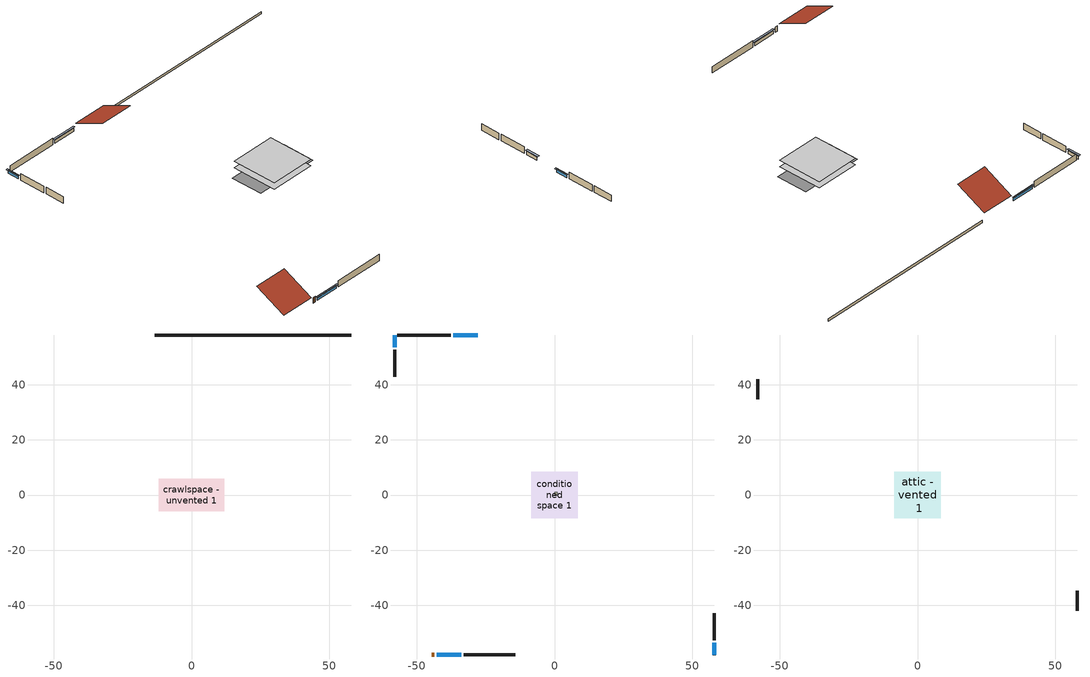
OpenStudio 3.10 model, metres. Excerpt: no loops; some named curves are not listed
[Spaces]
crawlspace - unvented 1
 floor foundation (Slab1 construction): -11.91,-5.96 -11.91,5.96 11.91,5.96 11.91,-5.96 z-0.91
 wall foundation (FoundationWall1 construction): 58.06,58.06 -13.41,58.06 z-0.91:0
conditioned space 1
 floor to crawlspace - unvented 1 (Floor1 construction): -8.42,-8.42 -8.42,8.42 8.42,8.42 8.42,-8.42 z0
 wall outside (Wall1 construction): -37.59,58.06 -57.13,58.06 z0:2.44
 wall outside (Wall2 construction): 58.06,-52.73 58.06,-42.96 z0:2.44
 wall outside (Wall3 construction): -32.96,-58.06 -14.19,-58.06 z0:2.44
 wall outside (Wall4 construction): -58.06,52.73 -58.06,42.96 z0:2.44
 wall outside (AdiabaticWallConstruction): -27.86,58.06 -36.66,58.06 / 58.06,-58.06 58.06,-53.66 / -42.69,-58.06 -33.89,-58.06 / -58.06,58.06 -58.06,53.66 z0:1.19
 wall outside (AdiabaticWallConstruction 1): -44.53,-58.06 -43.62,-58.06 z0:2.03
 window (WindowConstruction): -27.86,58.06 -36.66,58.06 z0:1.19
 window (WindowConstruction 1): 58.06,-58.06 58.06,-53.66 z0:1.19
 window (WindowConstruction 2): -42.69,-58.06 -33.89,-58.06 z0:1.19
 window (WindowConstruction 3): -58.06,58.06 -58.06,53.66 z0:1.19
 door (Door): -44.53,-58.06 -43.62,-58.06 z0:2.03
air source heat pump airloop ret air space
 floor adiabatic (AdiabaticConst): 0,0 0,1 1,1 1,0 z0
 wall adiabatic (AdiabaticConst): 0,1 0,0 1,0 1,1 0,1 z0:1
 ceiling adiabatic (AdiabaticConst): 1,0 1,1 0,1 0,0 z1
attic - vented 1
 floor to conditioned space 1 (Floor2 construction Reversed): -8.42,-8.42 -8.42,8.42 8.42,8.42 8.42,-8.42 z2.44
 wall outside (Wall5 construction): 58.06,-42.03 58.06,-34.76 z0:2.44
 wall outside (Wall6 construction): -58.06,42.03 -58.06,34.76 z0:2.44
 roof outside (Roof1 construction): -26.93,58.06,2.44 -26.93,46.79,8.07 -14.34,46.79,8.07 -14.34,58.06,2.44
 roof outside (Roof2 construction): -45.46,-58.06,2.44 -45.46,-46.79,8.07 -58.06,-46.79,8.07 -58.06,-58.06,2.44
shading: -36.97,58.06 -27.56,58.06 -27.56,58.67 -36.97,58.67 z1.49; 58.06,-53.35 58.06,-58.36 58.67,-58.36 58.67,-53.35 z1.49; -33.58,-58.06 -42.99,-58.06 -42.99,-58.67 -33.58,-58.67 z1.49; -58.06,53.35 -58.06,58.36 -58.67,58.36 -58.67,53.35 z1.49
[Site]
Buffalo Niagara Intl Ap_NY: Latitude {deg}=42.93; Longitude {deg}=-78.73; Time Zone {hr}=-5; Elevation {m}=215; Terrain=Suburbs; Keep Site Location Information=Yes
[Site:GroundTemperature:Shallow]
4.30207, 2.29327, 2.1324, 3.08568, 6.91256, 10.7216, 14.0239, 16.1158, 16.2935, 14.5921, 11.374, 7.68183
[Site:WaterMainsTemperature]
Calculation Method=Schedule; Temperature Schedule=mains temperature schedule
[Building]
Building 1
[Material] Roughness=Rough
Name | Thickness {m} | Conductivity {W/m-K} | Density {kg/m3} | Specific Heat {J/kg-K} | Thermal Absorptance | Solar Absorptance | Visible Absorptance
asphalt or fiberglass shingles | 0.00635 | 0.162714 | 1121.4 | 1465.45 | 0.9 | 0.85 | 0.85
roof rigid ins | 0.00281632 | 0.029427 | 32.04 | 1214.23 | 0.9 | 0.7 | 0.7
osb sheathing 0.5 in. | 0.0127 | 0.115458 | 512.64 | 1214.23 | 0.9 | 0.6 | 0.6
wood siding | 0.0254 | 0.102417 | 544.68 | 1172.36 | 0.9 | 0.7 | 0.7
osb sheathing 0.5 in. 1 | 0.0127 | 0.115458 | 512.64 | 1214.23 | 0.9 | 0.7 | 0.7
wall stud and cavity | 0.1397 | 0.0929022 | 139.0536 | 1170.24 | 0.9 | 0.7 | 0.7
gypsum board | 0.0127 | 0.160291 | 801 | 837.4 | 0.9 | 0.6 | 0.6
wall stud and cavity 1 | 0.1397 | 0.727959 | 139.0536 | 1170.24 | 0.9 | 0.6 | 0.6
floor stud and cavity | 0.1397 | 0.21683 | 92.3553 | 1139.71 | 0.9 | 0.7 | 0.7
floor rigid ins | 0.103632 | 0.029427 | 32.04 | 1214.23 | 0.9 | 0.7 | 0.7
osb sheathing 0.75 in. | 0.01905 | 0.115458 | 512.64 | 1214.23 | 0.9 | 0.7 | 0.7
floor covering | 0.0127 | 0.0433444 | 54.468 | 1339.84 | 0.9 | 0.6 | 0.6
ceiling loosefill ins | 0.169333 | 0.0480833 | 16.02 | 1046.75 | 0.9 | 0.7 | 0.7
ceiling stud and cavity | 0.1397 | 0.0824711 | 65.682 | 1177.47 | 0.9 | 0.7 | 0.7
concrete 8.0 in. | 0.2032 | 1.803125 | 2242.8 | 837.4 | 0.9 | 0.7 | 0.7
soil 0.5 in. | 0.0127 | 1.731 | 1842.3 | 418.7 | 0.9 | 0.7 | 0.7
wood siding 1; wood siding 2 | 0.0254 | 0.102417 | 544.68 | 1172.36
wall rigid ins | 0.512978 | 0.029427 | 32.04 | 1214.23 | 0.9 | 0.7 | 0.7
wall stud and cavity 2 | 0.0889 | 0.380278 | 52.3479 | 1209.89 | 0.9 | 0.7 | 0.7
door material | 0.04445 | 0.0716541 | 512.64 | 1214.23 | 0.9 | 0.7 | 0.7
wall stud and cavity 3 | 0.0889 | 0.391764 | 83.0341 | 1211.67 | 0.9 | 0.7 | 0.7
furniture material conditioned space 1 | 0.1524 | 0.115458 | 640.8 | 1214.23 | 0.9 | 0.6 | 0.6
[Construction]
Roof1 construction; Roof2 construction: asphalt or fiberglass shingles, roof rigid ins, osb sheathing 0.5 in.
Wall1 construction; Wall2 construction; Wall3 construction; Wall4 construction: wood siding, osb sheathing 0.5 in. 1, wall stud and cavity, gypsum board
Wall5 construction; Wall6 construction: wood siding, osb sheathing 0.5 in. 1, wall stud and cavity 1
Floor1 construction: floor stud and cavity, floor rigid ins, osb sheathing 0.75 in., floor covering
Floor2 construction Reversed: gypsum board, ceiling stud and cavity, ceiling loosefill ins
FoundationWall1 construction: concrete 8.0 in.
Slab1 construction: soil 0.5 in.
WindowConstruction; WindowConstruction 1; WindowConstruction 2; WindowConstruction 3: WindowMaterial
AdiabaticWallConstruction: wood siding 1, wall rigid ins, wall stud and cavity 2, gypsum board
Door: door material
AdiabaticWallConstruction 1: wood siding 2, wall rigid ins, wall stud and cavity 2, gypsum board
PartitionWallConstruction: gypsum board, wall stud and cavity 3, gypsum board
furniture construction conditioned space 1: furniture material conditioned space 1
AdiabaticConst: Adiabatic
[WindowMaterial:SimpleGlazingSystem]
WindowMaterial: U-Factor {W/m2-K}=2.10086; Solar Heat Gain Coefficient=0.3
[Material:NoMass]
Adiabatic: Roughness=Rough; Thermal Resistance {m2-K/W}=176.1
[ThermalZone] Multiplier=1; Use Ideal Air Loads=No
Name | Volume {m3} | Thermostat
conditioned space | 692.064 | conditioned space temperature setpoint
attic - vented | 356.391
crawlspace - unvented | 259.524
air source heat pump airloop ret air zone | 1
[Sizing:Zone] Zone Cooling Design Supply Air Temperature Input Method=SupplyAirTemperature; Zone Cooling Design Supply Air Temperature {C}=14; Zone Cooling Design Supply Air Temperature Difference {deltaC}=11.11; Zone Heating Design Supply Air Temperature Input Method=SupplyAirTemperature; Zone Heating Design Supply Air Temperature {C}=40; Zone Heating Design Supply Air Temperature Difference {deltaC}=11.11; Zone Cooling Design Supply Air Humidity Ratio {kg-H2O/kg-air}=0.0085; Zone Heating Design Supply Air Humidity Ratio {kg-H2O/kg-air}=0.008; Cooling Design Air Flow Method=DesignDay; Heating Design Air Flow Method=DesignDay; Account for Dedicated Outdoor Air System=No; Dedicated Outdoor Air System Control Strategy=NeutralSupplyAir; Dedicated Outdoor Air Low Setpoint Temperature for Design {C}=autosize; Dedicated Outdoor Air High Setpoint Temperature for Design {C}=autosize; Zone Load Sizing Method=Sensible Load Only No Latent Load; Zone Latent Cooling Design Supply Air Humidity Ratio Input Method=HumidityRatioDifference; Zone Cooling Design Supply Air Humidity Ratio Difference {kgWater/kgDryAir}=0.005; Zone Latent Heating Design Supply Air Humidity Ratio Input Method=HumidityRatioDifference; Zone Humidification Design Supply Air Humidity Ratio Difference {kgWater/kgDryAir}=0.005; Sizing Option=Coincident
attic - vented; crawlspace - unvented; air source heat pump airloop ret air zone
[Space]
Name | Thermal Zone | Volume {m3}
conditioned space 1 | conditioned space | 692.064
attic - vented 1 | attic - vented | 356.391
crawlspace - unvented 1 | crawlspace - unvented | 259.524
air source heat pump airloop ret air space | air source heat pump airloop ret air zone
[ThermostatSetpoint:DualSetpoint]
conditioned space temperature setpoint: Heating Setpoint Temperature Schedule=heating setpoint; Cooling Setpoint Temperature Schedule=cooling setpoint; Temperature Difference Between Cutout And Setpoint {deltaC}=0
[Foundation:Kiva]
Foundation Kiva 1: Initial Indoor Air Temperature {C}=0.1092; Wall Height Above Grade {m}=0; Wall Depth Below Slab {m}=0.2032
[Foundation:Kiva:Settings]
Soil Conductivity {W/m-K}=1.731; Soil Density {kg/m3}=1842.3; Soil Specific Heat {J/kg-K}=418.7; Ground Solar Absorptivity=0.9; Ground Thermal Absorptivity=0.9; Ground Surface Roughness {m}=0.03; Far-Field Width {m}=40; Deep-Ground Boundary Condition=ZeroFlux; Deep-Ground Depth {m}=40; Minimum Cell Dimension {m}=0.2; Maximum Cell Growth Coefficient=3; Simulation Timestep=Timestep
[SurfaceProperty:ExposedFoundationPerimeter]
Slab1: Exposed Perimeter Calculation Method=TotalExposedPerimeter; Total Exposed Perimeter {m}=71.46544
[SurfaceProperty:IncidentSolarMultiplier] Incident Solar Multiplier=1; Incident Solar Multiplier Schedule=trans schedule winter=0.857 summer=0.857
Window1; Window2; Window3; Window4
[InternalMass:Definition] Design Level Calculation Method=SurfaceArea
Name | Construction | Surface Area {m2}
partition wall mass | PartitionWallConstruction | 283.819
furniture mass conditioned space 1 | furniture construction conditioned space 1 | 113.528
[InternalMass] Space or SpaceType=conditioned space 1; Multiplier=1
Name | Internal Mass Definition
partition wall mass | partition wall mass
furniture mass conditioned space 1 | furniture mass conditioned space 1
[Coil:Heating:DX:SingleSpeed]
air source heat pump htg coil: Availability Schedule=Always On Discrete; Rated Total Heating Capacity {W}=24623.3; Rated COP {W/W}=3.0263; Rated Air Flow Rate {m3/s}=1.38705; Rated Supply Fan Power Per Volume Flow Rate 2017 {W/(m3/s)}=773.3; Rated Supply Fan Power Per Volume Flow Rate 2023 {W/(m3/s)}=934.4; Total Heating Capacity Function of Temperature Curve=Heat-CAP-fT1; Total Heating Capacity Function of Flow Fraction Curve=Heat-CAP-fFF1; Energy Input Ratio Function of Temperature Curve=Heat-EIR-fT1; Energy Input Ratio Function of Flow Fraction Curve=Heat-EIR-fFF1; Part Load Fraction Correlation Curve=Heat-PLF-fPLR1; Minimum Outdoor Dry-Bulb Temperature for Compressor Operation {C}=-17.7778; Maximum Outdoor Dry-Bulb Temperature for Defrost Operation {C}=4.44444; Crankcase Heater Capacity {W}=73.475; Maximum Outdoor Dry-Bulb Temperature for Crankcase Heater Operation {C}=10; Defrost Strategy=Resistive; Defrost Control=Timed; Defrost Time Period Fraction=0.1; Resistive Defrost Heater Capacity {W}=1e-06
[EnergyManagementSystem:Sensor]
Name | Output Variable or Output Meter Index Key | Output Variable or Output Meter
air_source_heat_pump_htg_coil_s | air source heat pump htg coil | Heating Coil Heating Energy
air_source_heat_pump_htg_coil_tout_s | Environment | Site Outdoor Air Drybulb Temperature
air_source_heat_pump_htg_coil_rtf_s | air source heat pump htg coil | Heating Coil Runtime Fraction
air_source_heat_pump_htg_coil_deliverd_htg | air source heat pump htg coil | Heating Coil Heating Rate
out_pb_s |  | Site Outdoor Air Barometric Pressure
out_wt_s |  | Site Outdoor Air Humidity Ratio
site_vw_s |  | Site Wind Speed
cool_season | cooling season schedule | Schedule Value
air_source_heat_pump_airloop_AH_MFR_s | Node 6 | System Node Mass Flow Rate
air_source_heat_pump_airloop_AH_VFR_s | Node 6 | System Node Current Density Volume Flow Rate
air_source_heat_pump_airloop_AH_Tout_s | Node 6 | System Node Temperature
air_source_heat_pump_airloop_AH_Wout_s | Node 6 | System Node Humidity Ratio
air_source_heat_pump_airloop_RA_T_s | Node 9 | System Node Temperature
air_source_heat_pump_airloop_Ra_W_s | Node 9 | System Node Humidity Ratio
air_source_heat_pump_airloop_0_DZ_T_s | crawlspace - unvented | Zone Air Temperature
air_source_heat_pump_airloop_0_DZ_W_s | crawlspace - unvented | Zone Mean Air Humidity Ratio
natural_vent_s | natural vent schedule | Schedule Value
htg_sp_s | heating setpoint | Schedule Value
clg_sp_s | cooling setpoint | Schedule Value
mech_vent_range_fan_0_sch_s | mech vent range fan 0 schedule | Schedule Value
mech_vent_bath_fan_0_sch_s | mech vent bath fan 0 schedule | Schedule Value
clothes_dryer_exhaust_0_sch_s | clothes_dryer | Schedule Value
htg_load_cond |  | Heating:EnergyTransfer:Zone:CONDITIONED SPACE
clg_load_cond |  | Cooling:EnergyTransfer:Zone:CONDITIONED SPACE
htg_load_duct |  | Heating:EnergyTransfer:Zone:AIR SOURCE HEAT PUMP AIRLOOP RET AIR ZONE
clg_load_duct |  | Cooling:EnergyTransfer:Zone:AIR SOURCE HEAT PUMP AIRLOOP RET AIR ZONE
ig_defrost_0 | air source heat pump htg coil defrost heat load | Other Equipment Total Heating Energy
[EnergyManagementSystem:Program]
air_source_heat_pump_supply_fan_disaggregate_program: Set air_source_heat_pump_supply_fan_clg = 0; Set air_source_heat_pump_supply_fan_primary_htg = 0; Set air_source_heat_pump_supply_fan_backup_htg = 0; If air_source_heat_pump_clg_coil_s > 0; Set air_source_heat_pump_supply_fan_clg = air_source_heat_pump_supply_fan_s; ElseIf air_source_heat_pump_htg_coil_s > 0 && (air_source_heat_pump_backup_htg_coil_s > 0); Set air_source_heat_pump_supply_fan_primary_htg = air_source_heat_pump_supply_fan_s * air_source_heat_pump_htg_coil_s / (air_source_heat_pump_htg_coil_s + air_source_heat_pump_backup_htg_coil_s); Set air_source_heat_pump_supply_fan_backup_htg = air_source_heat_pump_supply_fan_s * air_source_heat_pump_backup_htg_coil_s / (air_source_heat_pump_htg_coil_s + air_source_heat_pump_backup_htg_coil_s); ElseIf air_source_heat_pump_htg_coil_s > 0; Set air_source_heat_pump_supply_fan_primary_htg = air_source_heat_pump_supply_fan_s; Else; Set air_source_heat_pump_supply_fan_backup_htg = air_source_heat_pump_supply_fan_s; EndIf
air_source_heat_pump_htg_coil_defrost_program: Set T_out = air_source_heat_pump_htg_coil_tout_s; Set F_defrost = 0.134 - (0.003 * ((T_out * 1.8) + 32)); Set F_defrost = @Min F_defrost 0.08; Set F_defrost = @Max F_defrost 0; Set air_source_heat_pump_htg_coil_frost_cap_multiplier_act = 1.0 - 1.8 * F_defrost; Set air_source_heat_pump_htg_coil_frost_pow_multiplier_act = 1.0 - 0.3 * F_defrost; If T_out <= 4.44444444444444; Set fraction_compressor_htg = 1.0 - F_defrost; Set fraction_compressor_ss = air_source_heat_pump_htg_coil_rtf_s * air_source_heat_pump_htg_coil_frost_cap_multiplier_act / fraction_compressor_htg; Set fraction_defrost = F_defrost * (@Max 1.0 fraction_compressor_ss); If air_source_heat_pump_htg_coil_rtf_s > 0; Set q_dot_defrost = (fraction_compressor_htg * (air_source_heat_pump_htg_coil_deliverd_htg / air_source_heat_pump_htg_coil_frost_cap_multiplier_act) - air_source_heat_pump_htg_coil_deliverd_htg) / 1 / fraction_defrost; Else; Set q_dot_defrost = 0.0; EndIf; Set supp_capacity = 25840.076257084835; Set supp_efficiency = 1.0; Set supp_delivered_htg = @Min q_dot_defrost supp_capacity; If supp_efficiency > 0.0; Set supp_design_level = supp_delivered_htg / supp_efficiency; Else; Set supp_design_level = 0.0; EndIf; Set air_source_heat_pump_htg_coil_defrost_heat_load_act = (supp_delivered_htg - q_dot_defrost) * fraction_defrost; Set air_source_heat_pump_htg_coil_defrost_supp_heat_energy_act = fraction_defrost * supp_design_level; Else; Set air_source_heat_pump_htg_coil_defrost_heat_load_act = 0; Set air_source_heat_pump_htg_coil_defrost_supp_heat_energy_act = 0; EndIf; If (T_out <= 0.0); Set air_source_heat_pump_htg_coil_pan_heater_energy_act = 150.0; Else; Set air_source_heat_pump_htg_coil_pan_heater_energy_act = 0.0; EndIf
water_heater_EC_adj: If WarmupFlag == 0; Set dhw_e_cons = water_heater_energy + water_heater_on_cycle_parasitic + water_heater_off_cycle_parasitic; Set water_heater_ec_adj_act = 0.0 * dhw_e_cons / 1; EndIf
fridge_schedule_program: Set Tin = fridge_tin_s*(9.0/5.0)+32.0; Set fridge_schedule_act = 0; If (Hour == 0); Set fridge_schedule_act = (-0.487+0.019*Tin); ElseIf (Hour == 1); Set fridge_schedule_act = (-0.34+0.016*Tin); ElseIf (Hour == 2); Set fridge_schedule_act = (-0.37+0.017*Tin); ElseIf (Hour == 3); Set fridge_schedule_act = (-0.361+0.016*Tin); ElseIf (Hour == 4); Set fridge_schedule_act = (-0.515+0.018*Tin); ElseIf (Hour == 5); Set fridge_schedule_act = (-0.684+0.021*Tin); ElseIf (Hour == 6); Set fridge_schedule_act = (-0.471+0.019*Tin); ElseIf (Hour == 7); Set fridge_schedule_act = (-0.159+0.015*Tin); ElseIf (Hour == 8); Set fridge_schedule_act = (-0.079+0.015*Tin); ElseIf (Hour == 9); Set fridge_schedule_act = (-0.417+0.019*Tin); ElseIf (Hour == 10); Set fridge_schedule_act = (-0.411+0.018*Tin); ElseIf (Hour == 11); Set fridge_schedule_act = (-0.386+0.018*Tin); ElseIf (Hour == 12); Set fridge_schedule_act = (-0.24+0.016*Tin); ElseIf (Hour == 13); Set fridge_schedule_act = (-0.314+0.017*Tin); ElseIf (Hour == 14); Set fridge_schedule_act = (-0.16+0.015*Tin); ElseIf (Hour == 15); Set fridge_schedule_act = (-0.121+0.015*Tin); ElseIf (Hour == 16); Set fridge_schedule_act = (-0.469+0.02*Tin); ElseIf (Hour == 17); Set fridge_schedule_act = (-0.412+0.02*Tin); ElseIf (Hour == 18); Set fridge_schedule_act = (-0.091+0.017*Tin); ElseIf (Hour == 19); Set fridge_schedule_act = (0.077+0.014*Tin); ElseIf (Hour == 20); Set fridge_schedule_act = (-0.118+0.016*Tin); ElseIf (Hour == 21); Set fridge_schedule_act = (-0.247+0.017*Tin); ElseIf (Hour == 22); Set fridge_schedule_act = (-0.445+0.019*Tin); ElseIf (Hour == 23); Set fridge_schedule_act = (-0.544+0.02*Tin); EndIf
air_source_heat_pump_airloop_0_duct_program: Set air_source_heat_pump_airloop_AH_MFR = air_source_heat_pump_airloop_AH_MFR_s; Set air_source_heat_pump_airloop_Fan_RTF = 0; Set air_source_heat_pump_airloop_Fan_RTF = air_source_heat_pump_airloop_Fan_RTF + air_source_heat_pump_airloop_Fan_RTF_s; Set air_source_heat_pump_airloop_Fan_RTF = air_source_heat_pump_airloop_Fan_RTF + air_source_heat_pump_airloop_Fan_RTF_s_1; Set air_source_heat_pump_airloop_AH_VFR = air_source_heat_pump_airloop_AH_VFR_s; Set air_source_heat_pump_airloop_AH_Tout = air_source_heat_pump_airloop_AH_Tout_s; Set air_source_heat_pump_airloop_AH_Wout = air_source_heat_pump_airloop_AH_Wout_s; Set air_source_heat_pump_airloop_RA_T = air_source_heat_pump_airloop_RA_T_s; Set air_source_heat_pump_airloop_Ra_W = air_source_heat_pump_airloop_Ra_W_s; Set air_source_heat_pump_airloop_0_DZ_T = air_source_heat_pump_airloop_0_DZ_T_s; Set air_source_heat_pump_airloop_0_DZ_W = air_source_heat_pump_airloop_0_DZ_W_s; Run air_source_heat_pump_airloop_0_duct_subroutine; Set air_source_heat_pump_airloop_0_SupSensLkToCond_act = air_source_heat_pump_airloop_0_SupSensLkToCond; Set air_source_heat_pump_airloop_0_SupLatLkToCond_act = air_source_heat_pump_airloop_0_SupLatLkToCond; Set air_source_heat_pump_airloop_0_SupCondToLv_act = air_source_heat_pump_airloop_0_SupCondToLv; Set air_source_heat_pump_airloop_0_RetSensLkToRP_act = air_source_heat_pump_airloop_0_RetSensLkToRP; Set air_source_heat_pump_airloop_0_RetLatLkToRP_act = air_source_heat_pump_airloop_0_RetLatLkToRP; Set air_source_heat_pump_airloop_0_RetCondToRP_act = air_source_heat_pump_airloop_0_RetCondToRP; Set air_source_heat_pump_airloop_0_RetCondToDZ_act = air_source_heat_pump_airloop_0_RetCondToDZ; Set air_source_heat_pump_airloop_0_SupCondToDZ_act = air_source_heat_pump_airloop_0_SupCondToDZ; Set air_source_heat_pump_airloop_0_SupSensLkToDZ_act = air_source_heat_pump_airloop_0_SupSensLkToDZ; Set air_source_heat_pump_airloop_0_SupLatLkToDZ_act = air_source_heat_pump_airloop_0_SupLatLkToDZ; Set air_source_heat_pump_airloop_0_ZoneMixDZToCond_mix_act = air_source_heat_pump_airloop_0_ZoneMixDZToCond; Set air_source_heat_pump_airloop_0_ZoneMixCondToDZ_mix_act = air_source_heat_pump_airloop_0_ZoneMixCondToDZ
natural_vent_program: Set Tin = tin_s; Set Tout = tout_s; Set Wout = out_wt_s; Set Pbar = out_pb_s; Set Phiout = (@RhFnTdbWPb Tout Wout Pbar); Set MaxHR = 0.0115; Set Tnvsp = (htg_sp_s + clg_sp_s) / 2; Set NVavail = natural_vent_s; Set ClgSsnAvail = cool_season; Set Qnv = 0; Set Qwhf = 0; Set whole_house_fan_mix_act = 0; Set whole_house_fan_act = 0; If ((Wout < MaxHR) && (Tin > Tout) && (Tin > Tnvsp) && (ClgSsnAvail > 0)); Set WHF_Flow = 0; Set Adj = (Tin-Tnvsp)/(Tin-Tout); Set Adj = (@Min Adj 1); Set Adj = (@Max Adj 0); If (WHF_Flow > 0); Set Qwhf = WHF_Flow*Adj; Set whole_house_fan_mix_act = WHF_Flow*Adj; Set WHF_W = 0; Set whole_house_fan_act = WHF_W*Adj; ElseIf (NVavail > 0); Set NVArea = 12615.824058624003; Set Cs = 8.968567957270247e-05; Set Cw = 6.158219665777789e-05; Set Tdiff = Tin-Tout; Set dT = (@Abs Tdiff); Set Vwind = site_vw_s; Set SGNV = NVArea*Adj*((((Cs*dT)+(Cw*(Vwind^2)))^0.5)/1000); Set MaxNV = 3.844798503936001; Set Qnv = (@Min SGNV MaxNV); EndIf; EndIf; Set natural_vent_flow_act = Qnv; Set whole_house_fan_flow_act = Qwhf; Set natural_vent_program_Qnv = Qnv; Set natural_vent_program_Qwhf = Qwhf
crawlspace_unvented_1_duct_leakage_imbalance_infil_program: Set Qducts = 0; Set Qducts = Qducts - air_source_heat_pump_airloop_0_DuctImbalLkSupFanEquivDZ; Set Qducts = Qducts + air_source_heat_pump_airloop_0_DuctImbalLkExhFanEquivDZ; Set crawlspace_unvented_1_duct_leakage_imbalance_infil_flow_act = (@Abs(Qducts))
infil_program: Set p_m = 0.14; Set p_s = 0.22; Set s_m = 270; Set s_s = 370; Set z_m = 9.99744; Set z_s = 2.4384; Set f_t = (((s_m/z_m)^p_m)*((z_s/s_s)^p_s)); Set Tdiff = tin_s-tout_s; Set dT = @Abs Tdiff; Set c = 0.0918; Set Cs = 0.0567; Set Cw = 0.1627; Set n = 0.65; Set sft = (f_t*0.5); Set temp1 = ((c*Cw)*((sft*site_vw_s)^(2*n)))^2; Set Qinf = (((c*Cs*(dT^n))^2)+temp1)^0.5; Set Qinf = (@Max Qinf 0); Set mech_vent_house_fan_sensible_load_act = 0.0; Set mech_vent_house_fan_latent_load_act = 0.0; Set OASupInPb = out_pb_s; Set OASupInTemp = tout_s; Set OASupInW = out_wt_s; Set OASupRho = (@RhoAirFnPbTdbW OASupInPb OASupInTemp OASupInW); Set OASupCp = (@CpAirFnW OASupInW); Set OASupInEnth = (@HFnTdbW OASupInTemp OASupInW); Set ZoneTemp = tin_s; Set ZoneW = win_s; Set ZoneCp = (@CpAirFnW ZoneW); Set ZoneAirEnth = (@HFnTdbW ZoneTemp ZoneW); Set mech_vent_house_fan_cfis_act = 0.0; Set QWHV_cfis_sup = 0.0; Set QWHV_cfis_suppl_sup = 0.0; Set QWHV_cfis_suppl_exh = 0.0; Set Qrange = 0; Set Qrange = Qrange + 0.04719 * mech_vent_range_fan_0_sch_s; Set Qbath = 0; Set Qbath = Qbath + 0.04719 * mech_vent_bath_fan_0_sch_s; Set Qdryer = 0; Set Qdryer = Qdryer + 0.15118 * clothes_dryer_exhaust_0_sch_s; Set QWHV_sup = 0.0; Set QWHV_exh = 0.0; Set Qsupply = QWHV_sup + QWHV_cfis_sup + QWHV_cfis_suppl_sup; Set Qexhaust = Qrange + Qbath + Qdryer + QWHV_exh + QWHV_cfis_suppl_exh; Set Qfan = (@Max Qexhaust Qsupply); Set Qducts = 0; Set Qducts = Qducts - air_source_heat_pump_airloop_0_DuctImbalLkSupFanEquivCond; Set Qducts = Qducts + air_source_heat_pump_airloop_0_DuctImbalLkExhFanEquivCond; If Qducts < 0; Set Qsupply = Qsupply - Qducts; Else; Set Qexhaust = Qexhaust + Qducts; EndIf; Set Qfan_with_ducts = (@Max Qexhaust Qsupply); Set Qimb = (@Abs (Qsupply - Qexhaust)); If Qinf + Qimb > 0; Set Qtot = Qfan_with_ducts + (Qinf^2) / (Qinf + Qimb); Else; Set Qtot = Qfan_with_ducts; EndIf; Set Qinf_adj = Qtot - Qfan; Set infil_flow_act = Qinf_adj; Set infil_program_Qinf = Qinf_adj; Set infil_program_Qfan = Qfan; Set Qload = Qfan; Set Effectiveness_Sens = 0.0; Set Effectiveness_Lat = 0.0; Set Fan_MFR = Qload * OASupRho; Set ZoneInEnth = OASupInEnth; Set ZoneInTemp = OASupInTemp; Set FanTotalToCond = Fan_MFR * (ZoneInEnth - ZoneAirEnth); Set FanSensToCond = Fan_MFR * ZoneCp * (ZoneInTemp - ZoneTemp); Set FanLatToCond = FanTotalToCond - FanSensToCond; Set mech_vent_house_fan_sensible_load_act = mech_vent_house_fan_sensible_load_act + FanSensToCond; Set mech_vent_house_fan_latent_load_act = mech_vent_house_fan_latent_load_act + FanLatToCond
unmet_hours_program: Set htg_unmet_hours = 0; Set clg_unmet_hours = 0; Set unit_htg_unmet_hours = 0; If ((DayOfYear >= 1) && (DayOfYear <= 365)); Set unit_htg_unmet_hours = unit_htg_unmet_hours + conditioned_space_htg_unmet_s; If unit_htg_unmet_hours > htg_unmet_hours; Set htg_unmet_hours = unit_htg_unmet_hours; EndIf; EndIf; Set unit_clg_unmet_hours = 0; If ((DayOfYear >= 1) && (DayOfYear <= 365)); Set unit_clg_unmet_hours = unit_clg_unmet_hours + conditioned_space_clg_unmet_s; If unit_clg_unmet_hours > clg_unmet_hours; Set clg_unmet_hours = unit_clg_unmet_hours; EndIf; EndIf
total_loads_program: Set loads_htg_tot = 0; Set loads_clg_tot = 0; If htg_load_cond > 0; Set loads_htg_tot = loads_htg_tot + (htg_load_cond - clg_load_cond) * 1.0; Set loads_htg_tot = loads_htg_tot + (htg_load_duct - clg_load_duct) * 1.0; Set loads_htg_tot = loads_htg_tot + ig_defrost_0 * 1; EndIf; Set loads_htg_tot = (@Max loads_htg_tot 0); If clg_load_cond > 0; Set loads_clg_tot = loads_clg_tot + (clg_load_cond - htg_load_cond) * 1.0; Set loads_clg_tot = loads_clg_tot + (clg_load_duct - htg_load_duct) * 1.0; EndIf; Set loads_clg_tot = (@Max loads_clg_tot 0)
total_airflows_program: Set total_infil_flow_rate = 0; Set total_mechvent_flow_rate = 0; Set total_natvent_flow_rate = 0; Set total_whf_flow_rate = 0; Set total_infil_flow_rate = total_infil_flow_rate + (infil_program_Qinf * 1); Set total_mechvent_flow_rate = total_mechvent_flow_rate + (infil_program_Qfan * 1); Set total_natvent_flow_rate = total_natvent_flow_rate + (natural_vent_program_Qnv * 1); Set total_whf_flow_rate = total_whf_flow_rate + (natural_vent_program_Qwhf * 1)
[EnergyManagementSystem:ProgramCallingManager]
air_source_heat_pump_supply_fan_disaggregate_program_calling_manager: EndOfSystemTimestepBeforeHVACReporting; air_source_heat_pump_supply_fan_disaggregate_program
air_source_heat_pump_htg_coil_defrost_program_calling_manager: InsideHVACSystemIterationLoop; air_source_heat_pump_htg_coil_defrost_program
water_heater_EC_adj_ProgramManager: EndOfSystemTimestepBeforeHVACReporting; water_heater_EC_adj
fridge_schedule_program_calling_manager: BeginZoneTimestepAfterInitHeatBalance; fridge_schedule_program
air_source_heat_pump_airloop_0_duct_program_calling_manager: EndOfSystemTimestepAfterHVACReporting; air_source_heat_pump_airloop_0_duct_program
natural_vent_program_calling_manager: BeginZoneTimestepAfterInitHeatBalance; natural_vent_program
crawlspace_unvented_1_duct_leakage_imbalance_infil_program_calling_manager: BeginZoneTimestepAfterInitHeatBalance; crawlspace_unvented_1_duct_leakage_imbalance_infil_program
infil_program_calling_manager: BeginZoneTimestepAfterInitHeatBalance; infil_program
unmet_hours_program_calling_manager: EndOfZoneTimestepBeforeZoneReporting; unmet_hours_program
total_loads_program_calling_manager: EndOfZoneTimestepAfterZoneReporting; total_loads_program
total_airflows_program_calling_manager: EndOfZoneTimestepAfterZoneReporting; total_airflows_program
[EnergyManagementSystem:OutputVariable] Type of Data in Variable=Summed; Update Frequency=SystemTimestep; EMS Program or Subroutine=air_source_heat_pump_supply_fan_disaggregate_program; Units=J
Name | EMS Variable
air source heat pump supply fan disaggregate clg | air_source_heat_pump_supply_fan_clg
air source heat pump supply fan disaggregate htg primary | air_source_heat_pump_supply_fan_primary_htg
air source heat pump supply fan disaggregate htg backup | air_source_heat_pump_supply_fan_backup_htg
[OtherEquipment:Definition] Design Level Calculation Method=EquipmentLevel
Name | Design Level {W} | Fraction Latent | Fraction Radiant | Fraction Lost
air source heat pump htg coil defrost heat load; air source heat pump airloop_0 SupSensLkToCond; air source heat pump airloop_0 SupCondToLv; air source heat pump airloop_0 RetCondToRP; air source heat pump airloop_0 RetSensLkToRP; air source heat pump airloop_0 SupCondToDZ; air source heat pump airloop_0 RetCondToDZ; air source heat pump airloop_0 SupSensLkToDZ; mech vent house fan sensible load | 0 | 0 | 0 | 0
air source heat pump htg coil defrost supp heat energy; air source heat pump htg coil pan heater energy | 0 | 0 | 0 | 1
water heater energy adjustment1 | 0.01 | 0 | 0 | 1
clothes dryer 2 | 6453.99 | 0.015 | 0.081 | 0.85
cooking range 2 | 2990.45 | 0.16 | 0.384 | 0.2
general water use sensible | -52.5013 | 0 | 0.6 | 0
general water use latent | 53.2715 | 1 | 0 | 0
air source heat pump airloop_0 SupLatLkToCond; air source heat pump airloop_0 RetLatLkToRP; air source heat pump airloop_0 SupLatLkToDZ; mech vent house fan latent load | 0 | 1 | 0 | 0
[OtherEquipment]
Name | Other Equipment Definition | Space or SpaceType | Schedule | Fuel Type
air source heat pump htg coil defrost heat load | air source heat pump htg coil defrost heat load | conditioned space 1 | Always On Discrete
air source heat pump htg coil defrost supp heat energy | air source heat pump htg coil defrost supp heat energy | conditioned space 1 | Always On Discrete | Electricity
air source heat pump htg coil pan heater energy | air source heat pump htg coil pan heater energy | conditioned space 1 | Always On Discrete | Electricity
water heater energy adjustment1 | water heater energy adjustment1 | conditioned space 1 | Always On Discrete | OtherFuel1
clothes dryer 1 | clothes dryer 2 | conditioned space 1 | clothes_dryer | OtherFuel1
cooking range 1 | cooking range 2 | conditioned space 1 | cooking_range | OtherFuel1
general water use sensible | general water use sensible | conditioned space 1 | general water use schedule
general water use latent | general water use latent | conditioned space 1 | general water use schedule
air source heat pump airloop_0 SupSensLkToCond | air source heat pump airloop_0 SupSensLkToCond | conditioned space 1 | Always On Discrete
air source heat pump airloop_0 SupLatLkToCond | air source heat pump airloop_0 SupLatLkToCond | conditioned space 1 | Always On Discrete
air source heat pump airloop_0 SupCondToLv | air source heat pump airloop_0 SupCondToLv | conditioned space 1 | Always On Discrete
air source heat pump airloop_0 RetCondToRP | air source heat pump airloop_0 RetCondToRP | air source heat pump airloop ret air space | Always On Discrete
air source heat pump airloop_0 RetSensLkToRP | air source heat pump airloop_0 RetSensLkToRP | air source heat pump airloop ret air space | Always On Discrete
air source heat pump airloop_0 RetLatLkToRP | air source heat pump airloop_0 RetLatLkToRP | air source heat pump airloop ret air space | Always On Discrete
air source heat pump airloop_0 SupCondToDZ | air source heat pump airloop_0 SupCondToDZ | crawlspace - unvented 1 | Always On Discrete
air source heat pump airloop_0 RetCondToDZ | air source heat pump airloop_0 RetCondToDZ | crawlspace - unvented 1 | Always On Discrete
air source heat pump airloop_0 SupSensLkToDZ | air source heat pump airloop_0 SupSensLkToDZ | crawlspace - unvented 1 | Always On Discrete
air source heat pump airloop_0 SupLatLkToDZ | air source heat pump airloop_0 SupLatLkToDZ | crawlspace - unvented 1 | Always On Discrete
mech vent house fan sensible load | mech vent house fan sensible load | conditioned space 1 | Always On Discrete
mech vent house fan latent load | mech vent house fan latent load | conditioned space 1 | Always On Discrete
[EnergyManagementSystem:Actuator]
Name | Actuated Component | Actuated Component Type | Actuated Component Control Type | Zone or Space
air_source_heat_pump_htg_coil_defrost_heat_load_act | air source heat pump htg coil defrost heat load | OtherEquipment | Power Level | conditioned space 1
air_source_heat_pump_htg_coil_defrost_supp_heat_energy_act | air source heat pump htg coil defrost supp heat energy | OtherEquipment | Power Level | conditioned space 1
air_source_heat_pump_htg_coil_frost_cap_multiplier_act | air source heat pump htg coil | Coil:Heating:DX:SingleSpeed | Frost Heating Capacity Multiplier
air_source_heat_pump_htg_coil_frost_pow_multiplier_act | air source heat pump htg coil | Coil:Heating:DX:SingleSpeed | Frost Heating Input Power Multiplier
air_source_heat_pump_htg_coil_pan_heater_energy_act | air source heat pump htg coil pan heater energy | OtherEquipment | Power Level | conditioned space 1
water_heater_ec_adj_act | water heater energy adjustment1 | OtherEquipment | Power Level | conditioned space 1
air_source_heat_pump_airloop_0_SupSensLkToCond_act | air source heat pump airloop_0 SupSensLkToCond | OtherEquipment | Power Level | conditioned space 1
air_source_heat_pump_airloop_0_SupLatLkToCond_act | air source heat pump airloop_0 SupLatLkToCond | OtherEquipment | Power Level | conditioned space 1
air_source_heat_pump_airloop_0_SupCondToLv_act | air source heat pump airloop_0 SupCondToLv | OtherEquipment | Power Level | conditioned space 1
air_source_heat_pump_airloop_0_RetCondToRP_act | air source heat pump airloop_0 RetCondToRP | OtherEquipment | Power Level | air source heat pump airloop ret air space
air_source_heat_pump_airloop_0_RetSensLkToRP_act | air source heat pump airloop_0 RetSensLkToRP | OtherEquipment | Power Level | air source heat pump airloop ret air space
air_source_heat_pump_airloop_0_RetLatLkToRP_act | air source heat pump airloop_0 RetLatLkToRP | OtherEquipment | Power Level | air source heat pump airloop ret air space
air_source_heat_pump_airloop_0_SupCondToDZ_act | air source heat pump airloop_0 SupCondToDZ | OtherEquipment | Power Level | crawlspace - unvented 1
air_source_heat_pump_airloop_0_RetCondToDZ_act | air source heat pump airloop_0 RetCondToDZ | OtherEquipment | Power Level | crawlspace - unvented 1
air_source_heat_pump_airloop_0_SupSensLkToDZ_act | air source heat pump airloop_0 SupSensLkToDZ | OtherEquipment | Power Level | crawlspace - unvented 1
air_source_heat_pump_airloop_0_SupLatLkToDZ_act | air source heat pump airloop_0 SupLatLkToDZ | OtherEquipment | Power Level | crawlspace - unvented 1
whole_house_fan_act | whole house fan | ElectricEquipment | Electricity Rate | conditioned space 1
mech_vent_house_fan_cfis_act | mech vent house fan cfis | ElectricEquipment | Electricity Rate | conditioned space 1
mech_vent_house_fan_sensible_load_act | mech vent house fan sensible load | OtherEquipment | Power Level | conditioned space 1
mech_vent_house_fan_latent_load_act | mech vent house fan latent load | OtherEquipment | Power Level | conditioned space 1
[ElectricEquipment:Definition] Design Level Calculation Method=EquipmentLevel
Name | Design Level {W} | Fraction Latent | Fraction Radiant | Fraction Lost
ceiling fan | 58.3651 | 0 | 0.558 | 0
clothes washer | 1243.65 | 0.03 | 0.162 | 0.7
clothes dryer | 485.805 | 0.015 | 0.081 | 0.85
dishwasher | 724.42 | 0.3 | 0.18 | 0.4
fridge | 78.8813 | 0 | 0.6 | 0
cooking range | 102.038 | 0.16 | 0.384 | 0.2
misc tv | 407.323 | 0 | 0.6 | 0
misc plug loads | 514.959 | 0.045 | 0.513 | 0.1
whole house fan; mech vent house fan | 0 | 0 | 0 | 1
mech vent house fan cfis | 0 | 0 | 0 | 0
mech vent range fan 0; mech vent bath fan 0 | 30 | 0 | 0 | 1
[ElectricEquipment] Space or SpaceType=conditioned space 1
Name | Electric Equipment Definition | Schedule
ceiling fan | ceiling fan | ceiling_fan
clothes washer | clothes washer | clothes_washer
clothes dryer | clothes dryer | clothes_dryer
dishwasher | dishwasher | dishwasher
fridge | fridge | fridge schedule
cooking range | cooking range | cooking_range
misc tv | misc tv | plug_loads_tv
misc plug loads | misc plug loads | plug_loads_other
whole house fan | whole house fan | Always On Discrete
mech vent house fan | mech vent house fan | mech vent house fan schedule
mech vent house fan cfis | mech vent house fan cfis | mech vent house fan cfis schedule
mech vent range fan 0 | mech vent range fan 0 | mech vent range fan 0 schedule
mech vent bath fan 0 | mech vent bath fan 0 | mech vent bath fan 0 schedule
[WaterUse:Equipment:Definition]
Name | Peak Flow Rate {m3/s}
clothes washer | 5.17561e-06
dishwasher | 5.01845e-06
[Lights:Definition]
interior lighting: Design Level Calculation Method=LightingLevel; Lighting Level {W}=1403.41; Fraction Radiant=0.6; Fraction Visible=0.2; Return Air Fraction=0
[Lights]
interior lighting: Lights Definition=interior lighting; Space or SpaceType=conditioned space 1; Schedule=lighting_interior; Fraction Replaceable=1
[Exterior:Lights:Definition]
exterior lighting: Design Level {W}=58.1671
[Exterior:Lights]
exterior lighting: Exterior Lights Definition=exterior lighting; Schedule=exterior lighting schedule
[People:Definition]
occupants: Number of People Calculation Method=People; Number of People {people}=3; Fraction Radiant=0.314171; Sensible Heat Fraction=0.56303; Carbon Dioxide Generation Rate {m3/s-W}=0; Enable ASHRAE 55 Comfort Warnings=No; Mean Radiant Temperature Calculation Type=EnclosureAveraged
[People]
occupants: People Definition=occupants; Space or SpaceType=conditioned space 1; Number of People Schedule=occupants; Activity Level Schedule=occupants activity schedule; Multiplier=1
[ZoneMixing] Schedule=Always On Continuous; Design Flow Rate Calculation Method=Flow/Zone; Design Flow Rate {m3/s}=0
Name | Zone or Space | Source Zone or Space
air source heat pump airloop_0 ZoneMixDZToCond mix | conditioned space | crawlspace - unvented
air source heat pump airloop_0 ZoneMixCondToDZ mix | crawlspace - unvented | conditioned space
whole house fan mix | attic - vented | conditioned space
[SpaceInfiltration:DesignFlowRate] Schedule=Always On Discrete; Density Basis=Outdoor
Name | Space or SpaceType | Design Flow Rate Calculation Method | Design Flow Rate {m3/s} | Air Changes per Hour {1/hr} | Constant Term Coefficient | Temperature Term Coefficient | Velocity Term Coefficient | Velocity Squared Term Coefficient
natural vent flow; whole house fan flow; infil flow | conditioned space 1 | Flow/Space | 0
infil crawlspace - unvented 1 | crawlspace - unvented 1 | AirChanges/Hour |  | 0.1 | 1 | 0 | 0 | 0
crawlspace_unvented 1 duct leakage imbalance infil flow | crawlspace - unvented 1 | Flow/Space | 0
[SpaceInfiltration:EffectiveLeakageArea]
infil attic - vented 1: Space or SpaceType=attic - vented 1; Schedule=Always On Discrete; Effective Air Leakage Area {cm2}=9459.68; Stack Coefficient=0.000261957; Wind Coefficient=3.89868e-05
[Schedule:Ruleset]
Name | Default Day Schedule
heating setpoint | heating setpoint default day
cooling setpoint | cooling setpoint default day
exterior lighting schedule | exterior lighting schedule default day
general water use schedule | general water use schedule default day
mech vent range fan 0 schedule | mech vent range fan 0 schedule default day
mech vent bath fan 0 schedule | mech vent bath fan 0 schedule default day
[Schedule:Day]
heating setpoint default day; cooling setpoint default day; exterior lighting schedule default day; general water use schedule default day; mech vent range fan 0 schedule default day; mech vent bath fan 0 schedule default day: 24, 0, 0
heating setpoint day: 24, 0, 20
cooling setpoint day: 24, 0, 25.5556
exterior lighting schedule day: 1, 0, 0.566667, 3, 0, 0.524167, 5, 0, 0.495833, 6, 0, 0.5525, 7, 0, 0.623333, 8, 0, 0.580833, 9, 0, 0.439167, 10, 0, 0.354167, 12, 0, 0.34, 13, 0, 0.354167, 14, 0, 0.396667, 15, 0, 0.425, 16, 0, 0.495833, 17, 0, 0.623333, 18, 0, 0.793333, 19, 0, 0.906667, 20, 0, 0.963333, 21, 0, 0.991667, 22, 0, 0.920833, 23, 0, 0.793333, 24, 0, 0.665833
exterior lighting schedule day 1: 1, 0, 0.528571, 3, 0, 0.488929, 5, 0, 0.4625, 6, 0, 0.515357, 7, 0, 0.581429, 8, 0, 0.541786, 9, 0, 0.409643, 10, 0, 0.330357, 12, 0, 0.317143, 13, 0, 0.330357, 14, 0, 0.37, 15, 0, 0.396429, 16, 0, 0.4625, 17, 0, 0.581429, 18, 0, 0.74, 19, 0, 0.845714, 20, 0, 0.898571, 21, 0, 0.925, 22, 0, 0.858929, 23, 0, 0.74, 24, 0, 0.621071
exterior lighting schedule day 2: 1, 0, 0.485714, 3, 0, 0.449286, 5, 0, 0.425, 6, 0, 0.473571, 7, 0, 0.534286, 8, 0, 0.497857, 9, 0, 0.376429, 10, 0, 0.303571, 12, 0, 0.291429, 13, 0, 0.303571, 14, 0, 0.34, 15, 0, 0.364286, 16, 0, 0.425, 17, 0, 0.534286, 18, 0, 0.68, 19, 0, 0.777143, 20, 0, 0.825714, 21, 0, 0.85, 22, 0, 0.789286, 23, 0, 0.68, 24, 0, 0.570714
exterior lighting schedule day 3: 1, 0, 0.442857, 3, 0, 0.409643, 5, 0, 0.3875, 6, 0, 0.431786, 7, 0, 0.487143, 8, 0, 0.453929, 9, 0, 0.343214, 10, 0, 0.276786, 12, 0, 0.265714, 13, 0, 0.276786, 14, 0, 0.31, 15, 0, 0.332143, 16, 0, 0.3875, 17, 0, 0.487143, 18, 0, 0.62, 19, 0, 0.708571, 20, 0, 0.752857, 21, 0, 0.775, 22, 0, 0.719643, 23, 0, 0.62, 24, 0, 0.520357
exterior lighting schedule day 4: 1, 0, 0.4, 3, 0, 0.37, 5, 0, 0.35, 6, 0, 0.39, 7, 0, 0.44, 8, 0, 0.41, 9, 0, 0.31, 10, 0, 0.25, 12, 0, 0.24, 13, 0, 0.25, 14, 0, 0.28, 15, 0, 0.3, 16, 0, 0.35, 17, 0, 0.44, 18, 0, 0.56, 19, 0, 0.64, 20, 0, 0.68, 21, 0, 0.7, 22, 0, 0.65, 23, 0, 0.56, 24, 0, 0.47
exterior lighting schedule day 5: 1, 0, 0.380952, 3, 0, 0.352381, 5, 0, 0.333333, 6, 0, 0.371429, 7, 0, 0.419048, 8, 0, 0.390476, 9, 0, 0.295238, 10, 0, 0.238095, 12, 0, 0.228571, 13, 0, 0.238095, 14, 0, 0.266667, 15, 0, 0.285714, 16, 0, 0.333333, 17, 0, 0.419048, 18, 0, 0.533333, 19, 0, 0.609524, 20, 0, 0.647619, 21, 0, 0.666667, 22, 0, 0.619048, 23, 0, 0.533333, 24, 0, 0.447619
exterior lighting schedule day 6: 1, 0, 0.390476, 3, 0, 0.36119, 5, 0, 0.341667, 6, 0, 0.380714, 7, 0, 0.429524, 8, 0, 0.400238, 9, 0, 0.302619, 10, 0, 0.244048, 12, 0, 0.234286, 13, 0, 0.244048, 14, 0, 0.273333, 15, 0, 0.292857, 16, 0, 0.341667, 17, 0, 0.429524, 18, 0, 0.546667, 19, 0, 0.624762, 20, 0, 0.66381, 21, 0, 0.683333, 22, 0, 0.634524, 23, 0, 0.546667, 24, 0, 0.45881
exterior lighting schedule day 7: 1, 0, 0.419048, 3, 0, 0.387619, 5, 0, 0.366667, 6, 0, 0.408571, 7, 0, 0.460952, 8, 0, 0.429524, 9, 0, 0.324762, 10, 0, 0.261905, 12, 0, 0.251429, 13, 0, 0.261905, 14, 0, 0.293333, 15, 0, 0.314286, 16, 0, 0.366667, 17, 0, 0.460952, 18, 0, 0.586667, 19, 0, 0.670476, 20, 0, 0.712381, 21, 0, 0.733333, 22, 0, 0.680952, 23, 0, 0.586667, 24, 0, 0.492381
exterior lighting schedule day 8: 1, 0, 0.466667, 3, 0, 0.431667, 5, 0, 0.408333, 6, 0, 0.455, 7, 0, 0.513333, 8, 0, 0.478333, 9, 0, 0.361667, 10, 0, 0.291667, 12, 0, 0.28, 13, 0, 0.291667, 14, 0, 0.326667, 15, 0, 0.35, 16, 0, 0.408333, 17, 0, 0.513333, 18, 0, 0.653333, 19, 0, 0.746667, 20, 0, 0.793333, 21, 0, 0.816667, 22, 0, 0.758333, 23, 0, 0.653333, 24, 0, 0.548333
exterior lighting schedule day 9: 1, 0, 0.509524, 3, 0, 0.47131, 5, 0, 0.445833, 6, 0, 0.496786, 7, 0, 0.560476, 8, 0, 0.522262, 9, 0, 0.394881, 10, 0, 0.318452, 12, 0, 0.305714, 13, 0, 0.318452, 14, 0, 0.356667, 15, 0, 0.382143, 16, 0, 0.445833, 17, 0, 0.560476, 18, 0, 0.713333, 19, 0, 0.815238, 20, 0, 0.86619, 21, 0, 0.891667, 22, 0, 0.827976, 23, 0, 0.713333, 24, 0, 0.59869
exterior lighting schedule day 10: 1, 0, 0.552381, 3, 0, 0.510952, 5, 0, 0.483333, 6, 0, 0.538571, 7, 0, 0.607619, 8, 0, 0.56619, 9, 0, 0.428095, 10, 0, 0.345238, 12, 0, 0.331429, 13, 0, 0.345238, 14, 0, 0.386667, 15, 0, 0.414286, 16, 0, 0.483333, 17, 0, 0.607619, 18, 0, 0.773333, 19, 0, 0.88381, 20, 0, 0.939048, 21, 0, 0.966667, 22, 0, 0.897619, 23, 0, 0.773333, 24, 0, 0.649048
exterior lighting schedule day 11: 1, 0, 0.571429, 3, 0, 0.528571, 5, 0, 0.5, 6, 0, 0.557143, 7, 0, 0.628571, 8, 0, 0.585714, 9, 0, 0.442857, 10, 0, 0.357143, 12, 0, 0.342857, 13, 0, 0.357143, 14, 0, 0.4, 15, 0, 0.428571, 16, 0, 0.5, 17, 0, 0.628571, 18, 0, 0.8, 19, 0, 0.914286, 20, 0, 0.971429, 21, 0, 1, 22, 0, 0.928571, 23, 0, 0.8, 24, 0, 0.671429
general water use schedule day: 1, 0, 0.315068, 3, 0, 0.287671, 4, 0, 0.342466, 5, 0, 0.369863, 6, 0, 0.520548, 7, 0, 0.60274, 8, 0, 0.534247, 10, 0, 0.506849, 11, 0, 0.465753, 14, 0, 0.479452, 15, 0, 0.534247, 16, 0, 0.589041, 17, 0, 0.69863, 18, 0, 0.876712, 19, 0, 0.890411, 20, 0, 0.986301, 21, 0, 1, 22, 0, 0.863014, 23, 0, 0.616438, 24, 0, 0.465753
mech vent range fan 0 schedule day: 18, 0, 0, 19, 0, 1, 24, 0, 0
mech vent bath fan 0 schedule day: 7, 0, 0, 8, 0, 1, 24, 0, 0
[Schedule:Rule] Apply Sunday=Yes; Apply Monday=Yes; Apply Tuesday=Yes; Apply Wednesday=Yes; Apply Thursday=Yes; Apply Friday=Yes; Apply Saturday=Yes; Date Specification Type=DateRange; Start Day=1
Name | Schedule Ruleset | Rule Order | Day Schedule | Start Month | End Month | End Day
heating setpoint allday rule | heating setpoint | 0 | heating setpoint day | 1 | 12 | 31
cooling setpoint allday rule | cooling setpoint | 0 | cooling setpoint day | 1 | 12 | 31
exterior lighting schedule allday rule | exterior lighting schedule | 11 | exterior lighting schedule day | 1 | 1 | 31
exterior lighting schedule allday rule 1 | exterior lighting schedule | 10 | exterior lighting schedule day 1 | 2 | 2 | 28
exterior lighting schedule allday rule 2 | exterior lighting schedule | 9 | exterior lighting schedule day 2 | 3 | 3 | 31
exterior lighting schedule allday rule 3 | exterior lighting schedule | 8 | exterior lighting schedule day 3 | 4 | 4 | 30
exterior lighting schedule allday rule 4 | exterior lighting schedule | 7 | exterior lighting schedule day 4 | 5 | 5 | 31
exterior lighting schedule allday rule 5 | exterior lighting schedule | 6 | exterior lighting schedule day 5 | 6 | 6 | 30
exterior lighting schedule allday rule 6 | exterior lighting schedule | 5 | exterior lighting schedule day 6 | 7 | 7 | 31
exterior lighting schedule allday rule 7 | exterior lighting schedule | 4 | exterior lighting schedule day 7 | 8 | 8 | 31
exterior lighting schedule allday rule 8 | exterior lighting schedule | 3 | exterior lighting schedule day 8 | 9 | 9 | 30
exterior lighting schedule allday rule 9 | exterior lighting schedule | 2 | exterior lighting schedule day 9 | 10 | 10 | 31
exterior lighting schedule allday rule 10 | exterior lighting schedule | 1 | exterior lighting schedule day 10 | 11 | 11 | 30
exterior lighting schedule allday rule 11 | exterior lighting schedule | 0 | exterior lighting schedule day 11 | 12 | 12 | 31
general water use schedule allday rule | general water use schedule | 0 | general water use schedule day | 1 | 12 | 31
mech vent range fan 0 schedule allday rule | mech vent range fan 0 schedule | 0 | mech vent range fan 0 schedule day | 1 | 12 | 31
mech vent bath fan 0 schedule allday rule | mech vent bath fan 0 schedule | 0 | mech vent bath fan 0 schedule day | 1 | 12 | 31
[Schedule:Constant]
Name | Value
trans schedule winter=0.857 summer=0.857 | 0.857
Always On Discrete; Always On Continuous; mech vent house fan schedule; mech vent house fan cfis schedule | 1
fridge schedule | 0
occupants activity schedule | 117.228
[Schedule:File] External File=External File 1; Rows to Skip at Top=1; Number of Hours of Data=8760; Interpolate to Timestep=Yes; Minutes per Item=60; Translate File With Relative Path=Yes
Name | Column Number
ceiling_fan | 4
clothes_washer | 9
clothes_dryer | 10
dishwasher | 7
cooking_range | 11
lighting_interior | 5
plug_loads_tv | 3
plug_loads_other | 2
occupants | 1
[Schedule:FixedInterval]
mains temperature schedule: Interval Length {minutes}=1440; Start Month=1; Start Day=1; Value 1=8.20444; Value 2=8.13556; Value 3=8.06778; Value 4=8.00111; Value 5=7.93611; Value 6=7.87222; Value 7=7.80944; Value 8=7.74833; Value 9=7.68889; Value 10=7.63056; Value 11=7.57333; Value 12=7.51778; Value 13=7.46333; Value 14=7.41111; Value 15=7.35944; Value 16=7.31; Value 17=7.26167; Value 18=7.215; Value 19=7.17; Value 20=7.12611; Value 21=7.08389; Value 22=7.04389; Value 23=7.00444; Value 24=6.96722; Value 25=6.93167; Value 26=6.89778; Value 27=6.865; Value 28=6.83444; Value 29=6.805; Value 30=6.77722; Value 31=6.75167; Value 32=6.72722; Value 33=6.70444; Value 34=6.68389; Value 35=6.66444; Value 36=6.64722; Value 37=6.63111; Value 38=6.61722; Value 39=6.605; Value 40=6.59389; Value 41=6.585; Value 42=6.57778; Value 43=6.57222; Value 44=6.56889; Value 45=6.56667; Value 46=6.56611; Value 47=6.56778; Value 48=6.57056; Value 49=6.57556; Value 50=6.58167; Value 51=6.59; Value 52=6.6; Value 53=6.61167; Value 54=6.625; Value 55=6.64; Value 56=6.65722; Value 57=6.67556; Value 58=6.69556; Value 59=6.71722; Value 60=6.74111; Value 61=6.76611; Value 62=6.79333; Value 63=6.82167; Value 64=6.85167; Value 65=6.88333; Value 66=6.91722; Value 67=6.95222; Value 68=6.98889; Value 69=7.02667; Value 70=7.06667; Value 71=7.10833; Value 72=7.15111; Value 73=7.19556; Value 74=7.24167; Value 75=7.28944; Value 76=7.33833; Value 77=7.38889; Value 78=7.44111; Value 79=7.49444; Value 80=7.54944; Value 81=7.60611; Value 82=7.66389; Value 83=7.72278; Value 84=7.78333; Value 85=7.84556; Value 86=7.90889; Value 87=7.97333; Value 88=8.03944; Value 89=8.10667; Value 90=8.175; Value 91=8.245; Value 92=8.31556; Value 93=8.38778; Value 94=8.46111; Value 95=8.53556; Value 96=8.61167; Value 97=8.68833; Value 98=8.76611; Value 99=8.845; Value 100=8.925; Value 101=9.00611; Value 102=9.08778; Value 103=9.17111; Value 104=9.255; Value 105=9.33944; Value 106=9.42556; Value 107=9.51222; Value 108=9.59944; Value 109=9.68778; Value 110=9.77667; Value 111=9.86667; Value 112=9.95722; Value 113=10.0489; Value 114=10.1406; Value 115=10.2333; Value 116=10.3267; Value 117=10.4206; Value 118=10.515; Value 119=10.61; Value 120=10.7056; Value 121=10.8017; Value 122=10.8983; Value 123=10.9956; Value 124=11.0928; Value 125=11.1906; Value 126=11.2889; Value 127=11.3872; Value 128=11.4861; Value 129=11.585; Value 130=11.6844; Value 131=11.7839; Value 132=11.8833; Value 133=11.9833; Value 134=12.0828; Value 135=12.1828; Value 136=12.2833; Value 137=12.3833; Value 138=12.4833; Value 139=12.5833; Value 140=12.6833; Value 141=12.7833; Value 142=12.8828; Value 143=12.9828; Value 144=13.0822; Value 145=13.1811; Value 146=13.2806; Value 147=13.3789; Value 148=13.4778; Value 149=13.5756; Value 150=13.6733; Value 151=13.7711; Value 152=13.8678; Value 153=13.9644; Value 154=14.0606; Value 155=14.1561; Value 156=14.2511; Value 157=14.3456; Value 158=14.4394; Value 159=14.5328; Value 160=14.6256; Value 161=14.7178; Value 162=14.8089; Value 163=14.8994; Value 164=14.9894; Value 165=15.0783; Value 166=15.1667; Value 167=15.2539; Value 168=15.3406; Value 169=15.4267; Value 170=15.5111; Value 171=15.595; Value 172=15.6783; Value 173=15.76; Value 174=15.8411; Value 175=15.9211; Value 176=16; Value 177=16.0778; Value 178=16.1544; Value 179=16.23; Value 180=16.3044; Value 181=16.3778; Value 182=16.45; Value 183=16.5211; Value 184=16.5906; Value 185=16.6589; Value 186=16.7261; Value 187=16.7922; Value 188=16.8567; Value 189=16.92; Value 190=16.9822; Value 191=17.0428; Value 192=17.1017; Value 193=17.1594; Value 194=17.2161; Value 195=17.2711; Value 196=17.3244; Value 197=17.3761; Value 198=17.4267; Value 199=17.4761; Value 200=17.5233; Value 201=17.5694; Value 202=17.6139; Value 203=17.6572; Value 204=17.6983; Value 205=17.7383; Value 206=17.7767; Value 207=17.8128; Value 208=17.8478; Value 209=17.8817; Value 210=17.9133; Value 211=17.9433; Value 212=17.9717; Value 213=17.9989; Value 214=18.0239; Value 215=18.0472; Value 216=18.0689; Value 217=18.0894; Value 218=18.1078; Value 219=18.1244; Value 220=18.1394; Value 221=18.1528; Value 222=18.1644; Value 223=18.1744; Value 224=18.1828; Value 225=18.1889; Value 226=18.1939; Value 227=18.1967; Value 228=18.1983; Value 229=18.1978; Value 230=18.1956; Value 231=18.1917; Value 232=18.1861; Value 233=18.1789; Value 234=18.17; Value 235=18.1594; Value 236=18.1467; Value 237=18.1328; Value 238=18.1167; Value 239=18.0994; Value 240=18.08; Value 241=18.0594; Value 242=18.0367; Value 243=18.0122; Value 244=17.9867; Value 245=17.9589; Value 246=17.9294; Value 247=17.8989; Value 248=17.8661; Value 249=17.8322; Value 250=17.7961; Value 251=17.7589; Value 252=17.72; Value 253=17.6794; Value 254=17.6372; Value 255=17.5933; Value 256=17.5483; Value 257=17.5017; Value 258=17.4533; Value 259=17.4039; Value 260=17.3522; Value 261=17.2994; Value 262=17.2456; Value 263=17.19; Value 264=17.1328; Value 265=17.0744; Value 266=17.0144; Value 267=16.9533; Value 268=16.8911; Value 269=16.8272; Value 270=16.7617; Value 271=16.695; Value 272=16.6272; Value 273=16.5583; Value 274=16.4883; Value 275=16.4167; Value 276=16.3439; Value 277=16.27; Value 278=16.195; Value 279=16.1189; Value 280=16.0417; Value 281=15.9633; Value 282=15.8839; Value 283=15.8033; Value 284=15.7222; Value 285=15.6394; Value 286=15.5561; Value 287=15.4722; Value 288=15.3867; Value 289=15.3006; Value 290=15.2133; Value 291=15.1256; Value 292=15.0372; Value 293=14.9478; Value 294=14.8572; Value 295=14.7667; Value 296=14.675; Value 297=14.5828; Value 298=14.4894; Value 299=14.3961; Value 300=14.3017; Value 301=14.2072; Value 302=14.1117; Value 303=14.0161; Value 304=13.9194; Value 305=13.8228; Value 306=13.7256; Value 307=13.6283; Value 308=13.53; Value 309=13.4317; Value 310=13.3333; Value 311=13.2344; Value 312=13.1356; Value 313=13.0361; Value 314=12.9367; Value 315=12.8367; Value 316=12.7367; Value 317=12.6367; Value 318=12.5367; Value 319=12.4367; Value 320=12.3367; Value 321=12.2367; Value 322=12.1367; Value 323=12.0367; Value 324=11.9367; Value 325=11.8372; Value 326=11.7378; Value 327=11.6383; Value 328=11.5389; Value 329=11.44; Value 330=11.3417; Value 331=11.2433; Value 332=11.145; Value 333=11.0478; Value 334=10.9506; Value 335=10.8533; Value 336=10.7572; Value 337=10.6611; Value 338=10.5661; Value 339=10.4711; Value 340=10.3772; Value 341=10.2833; Value 342=10.19; Value 343=10.0978; Value 344=10.0061; Value 345=9.915; Value 346=9.825; Value 347=9.73556; Value 348=9.64667; Value 349=9.55889; Value 350=9.47167; Value 351=9.38556; Value 352=9.3; Value 353=9.21556; Value 354=9.13222; Value 355=9.04944; Value 356=8.96833; Value 357=8.88778; Value 358=8.80833; Value 359=8.73; Value 360=8.65222; Value 361=8.57611; Value 362=8.50111; Value 363=8.42722; Value 364=8.35444; Value 365=8.28278
